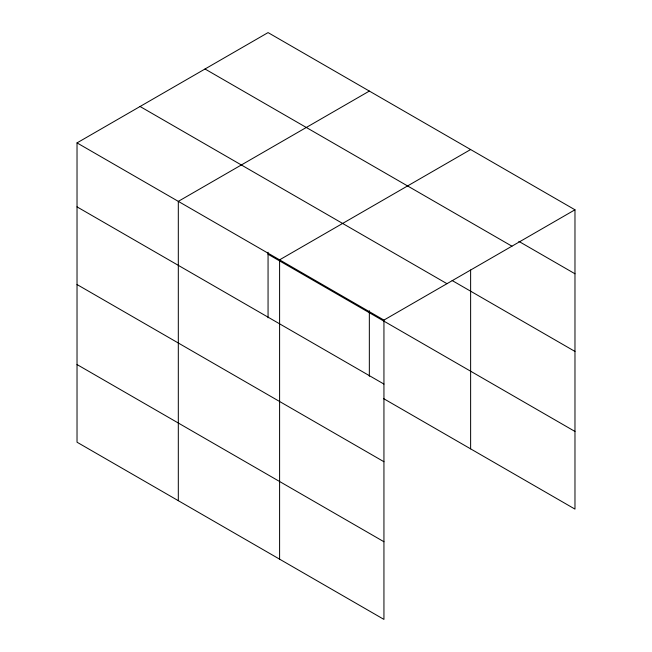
<?xml version="1.0" encoding="UTF-8"?>
<svg xmlns="http://www.w3.org/2000/svg" width="652" height="652" viewBox="0 0 652 652"><rect width="100%" height="100%" fill="white"/><g stroke="black" fill="none" stroke-linecap="round" stroke-linejoin="round"><path stroke-width="0.98" d="M383.938 461.73L383.938 320.083L77.026 142.894L77.026 442.211L383.938 619.4L383.938 461.73L77.026 284.533M470.622 270.01L470.622 448.861M383.433 398.527L574.974 509.106L574.974 209.789L268.062 32.6L77.026 142.894M369.342 91.076L178.314 201.362L178.314 500.679M470.622 149.544L279.594 259.838L279.594 559.155M383.938 320.083L574.974 209.789M518.853 241.379L574.974 273.775M205.021 68.998L511.934 246.187M452.129 280.515L574.974 351.436M140.066 106.496L446.979 283.685M268.062 254.256L574.974 431.453M77.026 206.871L383.938 384.069M77.026 364.549L383.938 541.739M369.342 310.702L369.342 376.269M268.062 252.234L268.062 317.793"/></g></svg>
